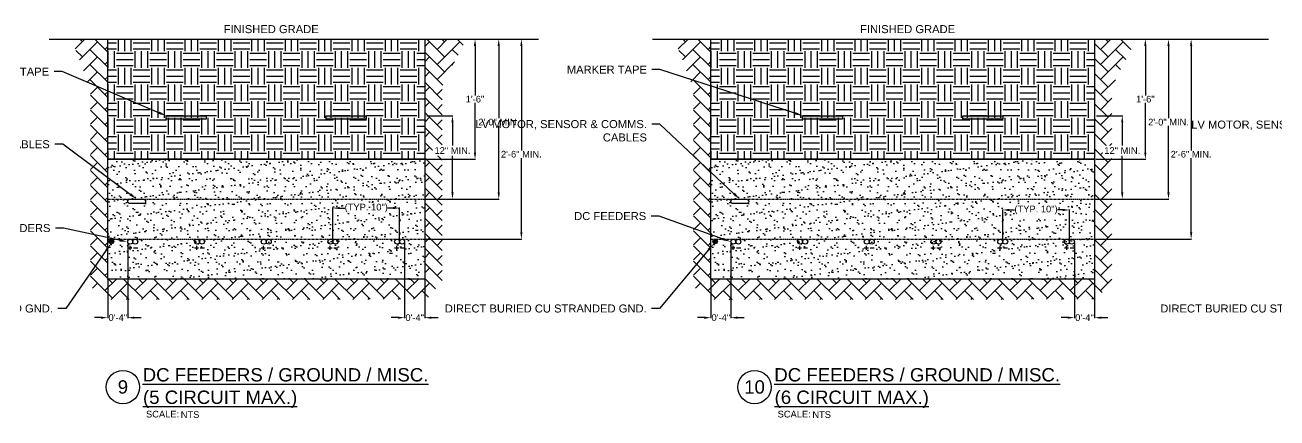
# Model space of a CAD drawing. Header units: feet. Extents: x -17 to 1795, y -42 to 60.
# Drawn here: x 1173 to 1360.6, y 1.3 to 60.3 of the extents above; entities that cross this region are included whole.
import ezdxf
from ezdxf import colors
from ezdxf.entities.mleader import LeaderData, LeaderLine
from ezdxf.enums import TextEntityAlignment as Align
from ezdxf.math import Vec2, Vec3

# ---------------------------------------------------------------- set-up
doc = ezdxf.new("R2010")
doc.units = ezdxf.units.FT
doc.header["$MEASUREMENT"] = 0
doc.linetypes.add('CENTER', pattern=[2, 1.25, -0.25, 0.25, -0.25])
for name, color, linetype in [('E-CABL-HARN-CBHR', 2, 'Continuous'), ('E-CABL-INST', 1, 'INSTRUMENT_CABLE'), ('E-CABL-UG2', 142, 'GROUND_WIRE_G2'), ('E-FIN-GR', 4, 'Continuous'), ('E-MRKR-TREN', 6, 'Continuous'), ('E-TREN', 3, 'Continuous'), ('E-TREN-HATCH', 254, 'Continuous'), ('G-ANNO-TEXT @ 1', 1, 'Continuous'), ('G-DIMS', 7, 'Continuous'), ('G-TEXT', 7, 'Continuous'), ('text', 1, 'Continuous')]:
    doc.layers.add(name, color=color, linetype=linetype)
doc.styles.add('NEI-A', font='arial.ttf')
doc.styles.get("Standard").update_dxf_attribs({"font": 'arial.ttf'})
doc.linetypes.add('GROUND_WIRE_G2', pattern='A,1,-0.2,["G2",Standard,S=0.1,R=0,X=-0.1,Y=-0.05],-0.2', length=1.4)
doc.linetypes.add('INSTRUMENT_CABLE', pattern='A,1,-0.2,["INST",Standard,S=0.1,R=0,X=-0.09,Y=-0.05],-0.3', length=1.5)
doc.dimstyles.new('NEI-A', dxfattribs={"dimtxt": 0.1, "dimasz": 0.125, "dimexe": 0.0625, "dimexo": 0.0625, "dimgap": 0.0625, "dimtad": 0, "dimtih": 1, "dimtoh": 1, "dimdec": 4, "dimzin": 3, "dimdsep": 46, "dimlunit": 4, "dimtxsty": 'NEI-A', "dimcen": 0, "dimadec": 0, "dimazin": 0, "dimtfac": 0.75, "dimtdec": 4, "dimtofl": 0, "dimtmove": 0, "dimatfit": 3, "dimfxl": 1, "dimfrac": 1, "dimtolj": 1, "dimtzin": 0, "dimarcsym": 0})

# ---------------------------------------------------------------- blocks, each defined once
blk = doc.blocks.new('*D11')
at = {"layer": 'Defpoints', "color": 0, "transparency": 16777216}
for p in [(1278.77, 27.7), (1275.77, 22.16), (1278.77, 16.38)]:
    blk.add_point(p, dxfattribs=at)
at = {"layer": 'text', "color": 0, "lineweight": -2, "transparency": 16777216}
for p, q in [((1278.77, 27.63), (1278.77, 16.31)), ((1275.77, 22.1), (1275.77, 16.31)), ((1274.77, 16.38), (1273.77, 16.38)), ((1279.77, 16.38), (1280.77, 16.38))]:
    blk.add_line(p, q, dxfattribs=at)
at = {"layer": 'text', "color": 0, "transparency": 16777216}
for points in [[(1274.77, 16.54), (1274.77, 16.21), (1275.77, 16.38)], [(1279.77, 16.54), (1279.77, 16.21), (1278.77, 16.38)]]:
    blk.add_solid(points, dxfattribs=at)
at = {"layer": 'text', "color": 0, "transparency": 16777216, "insert": (1277.27, 16.38), "char_height": 1, "attachment_point": 5, "style": 'NEI-A'}
blk.add_mtext('\\A1;0\'-4"', dxfattribs=at)
blk = doc.blocks.new('*D12')
at = {"layer": 'Defpoints', "color": 0, "transparency": 16777216}
for p in [(1330.27, 27.79), (1333.29, 22.16), (1333.29, 16.38)]:
    blk.add_point(p, dxfattribs=at)
at = {"layer": 'text', "color": 0, "lineweight": -2, "transparency": 16777216}
for p, q in [((1330.27, 27.72), (1330.27, 16.31)), ((1333.29, 22.1), (1333.29, 16.31)), ((1329.27, 16.38), (1328.27, 16.38)), ((1334.29, 16.38), (1335.29, 16.38))]:
    blk.add_line(p, q, dxfattribs=at)
at = {"layer": 'text', "color": 0, "transparency": 16777216}
for points in [[(1329.27, 16.54), (1329.27, 16.21), (1330.27, 16.38)], [(1334.29, 16.54), (1334.29, 16.21), (1333.29, 16.38)]]:
    blk.add_solid(points, dxfattribs=at)
at = {"layer": 'text', "color": 0, "transparency": 16777216, "insert": (1331.78, 16.38), "char_height": 1, "attachment_point": 5, "style": 'NEI-A'}
blk.add_mtext('\\A1;0\'-4"', dxfattribs=at)
blk = doc.blocks.new('*D13')
at = {"layer": 'Defpoints', "color": 0, "transparency": 16777216}
for p in [(1329.52, 32.54), (1319.52, 27.79), (1329.52, 27.79)]:
    blk.add_point(p, dxfattribs=at)
at = {"layer": 'text', "color": 0, "lineweight": -2, "transparency": 16777216}
for p, q in [((1319.52, 27.85), (1319.52, 32.6)), ((1320.52, 32.54), (1321.29, 32.54)), ((1328.52, 32.54), (1327.75, 32.54)), ((1329.52, 27.85), (1329.52, 32.6))]:
    blk.add_line(p, q, dxfattribs=at)
at = {"layer": 'text', "color": 0, "transparency": 16777216}
for points in [[(1320.52, 32.71), (1320.52, 32.37), (1319.52, 32.54)], [(1328.52, 32.71), (1328.52, 32.37), (1329.52, 32.54)]]:
    blk.add_solid(points, dxfattribs=at)
at = {"layer": 'text', "color": 0, "transparency": 16777216, "insert": (1324.52, 32.54), "char_height": 1, "attachment_point": 5, "style": 'NEI-A'}
blk.add_mtext('\\A1;(TYP. 10")', dxfattribs=at)
blk = doc.blocks.new('*D14')
at = {"layer": 'Defpoints', "color": 0, "transparency": 16777216}
for p in [(1188.37, 27.7), (1185.37, 22.16), (1188.37, 16.38)]:
    blk.add_point(p, dxfattribs=at)
at = {"layer": 'text', "color": 0, "lineweight": -2, "transparency": 16777216}
for p, q in [((1188.37, 27.63), (1188.37, 16.31)), ((1185.37, 22.1), (1185.37, 16.31)), ((1184.37, 16.38), (1183.37, 16.38)), ((1189.37, 16.38), (1190.37, 16.38))]:
    blk.add_line(p, q, dxfattribs=at)
at = {"layer": 'text', "color": 0, "transparency": 16777216}
for points in [[(1184.37, 16.54), (1184.37, 16.21), (1185.37, 16.38)], [(1189.37, 16.54), (1189.37, 16.21), (1188.37, 16.38)]]:
    blk.add_solid(points, dxfattribs=at)
at = {"layer": 'text', "color": 0, "transparency": 16777216, "insert": (1186.87, 16.38), "char_height": 1, "attachment_point": 5, "style": 'NEI-A'}
blk.add_mtext('\\A1;0\'-4"', dxfattribs=at)
blk = doc.blocks.new('*D15')
at = {"layer": 'Defpoints', "color": 0, "transparency": 16777216}
for p in [(1229.87, 27.79), (1232.88, 22.16), (1232.88, 16.38)]:
    blk.add_point(p, dxfattribs=at)
at = {"layer": 'text', "color": 0, "lineweight": -2, "transparency": 16777216}
for p, q in [((1229.87, 27.72), (1229.87, 16.31)), ((1232.88, 22.1), (1232.88, 16.31)), ((1228.87, 16.38), (1227.87, 16.38)), ((1233.88, 16.38), (1234.88, 16.38))]:
    blk.add_line(p, q, dxfattribs=at)
at = {"layer": 'text', "color": 0, "transparency": 16777216}
for points in [[(1228.87, 16.54), (1228.87, 16.21), (1229.87, 16.38)], [(1233.88, 16.54), (1233.88, 16.21), (1232.88, 16.38)]]:
    blk.add_solid(points, dxfattribs=at)
at = {"layer": 'text', "color": 0, "transparency": 16777216, "insert": (1231.38, 16.38), "char_height": 1, "attachment_point": 5, "style": 'NEI-A'}
blk.add_mtext('\\A1;0\'-4"', dxfattribs=at)
blk = doc.blocks.new('*D16')
at = {"layer": 'Defpoints', "color": 0, "transparency": 16777216}
for p in [(1229.12, 32.82), (1219.12, 27.79), (1229.12, 27.79)]:
    blk.add_point(p, dxfattribs=at)
at = {"layer": 'text', "color": 0, "lineweight": -2, "transparency": 16777216}
for p, q in [((1219.12, 27.85), (1219.12, 32.89)), ((1220.12, 32.82), (1220.89, 32.82)), ((1228.12, 32.82), (1227.35, 32.82)), ((1229.12, 27.85), (1229.12, 32.89))]:
    blk.add_line(p, q, dxfattribs=at)
at = {"layer": 'text', "color": 0, "transparency": 16777216}
for points in [[(1220.12, 32.99), (1220.12, 32.66), (1219.12, 32.82)], [(1228.12, 32.99), (1228.12, 32.66), (1229.12, 32.82)]]:
    blk.add_solid(points, dxfattribs=at)
at = {"layer": 'text', "color": 0, "transparency": 16777216, "insert": (1224.12, 32.82), "char_height": 1, "attachment_point": 5, "style": 'NEI-A'}
blk.add_mtext('\\A1;(TYP. 10")', dxfattribs=at)
blk = doc.blocks.new('DETAIL_TITLE')
blk.add_circle((0.592, -0.513), 0.25)
at = {"style": 'NEI-A'}
blk.add_attdef('DETAIL_TITLE_001', (0.91, -0.485), '', height=0.2, dxfattribs=at)
at = {"style": 'NEI-A', "flags": 8}
blk.add_attdef('#', text='', height=0.2, dxfattribs=at).set_placement((0.592, -0.511), align=Align.MIDDLE_CENTER)
at = {"style": 'NEI-A'}
for tag, p in [('SCALE:', (0.939, -0.738)), ('1"_=_', (1.547, -0.738))]:
    blk.add_attdef(tag, text='', height=0.1, dxfattribs=at).set_placement(p, align=Align.BOTTOM_LEFT)
blk = doc.blocks.new('*D46')
at = {"layer": 'Defpoints', "color": 0, "transparency": 16777216}
for p in [(1232.94, 58.16), (1240.42, 58.16), (1232.94, 40.16)]:
    blk.add_point(p, dxfattribs=at)
at = {"layer": 'text', "color": 0, "lineweight": -2, "transparency": 16777216}
for p, q in [((1233, 58.16), (1240.48, 58.16)), ((1240.42, 57.16), (1240.42, 49.73)), ((1240.42, 41.16), (1240.42, 48.59)), ((1233, 40.16), (1240.48, 40.16))]:
    blk.add_line(p, q, dxfattribs=at)
at = {"layer": 'text', "color": 0, "transparency": 16777216}
for points in [[(1240.25, 57.16), (1240.59, 57.16), (1240.42, 58.16)], [(1240.25, 41.16), (1240.59, 41.16), (1240.42, 40.16)]]:
    blk.add_solid(points, dxfattribs=at)
at = {"layer": 'text', "color": 0, "transparency": 16777216, "insert": (1240.42, 49.16), "char_height": 1, "attachment_point": 5, "style": 'NEI-A'}
blk.add_mtext('\\A1;1\'-6"', dxfattribs=at)
blk = doc.blocks.new('*D47')
at = {"layer": 'Defpoints', "color": 0, "transparency": 16777216}
for p in [(1233.11, 46.67), (1232.94, 34.16), (1237.04, 34.16)]:
    blk.add_point(p, dxfattribs=at)
at = {"layer": 'text', "color": 0, "lineweight": -2, "transparency": 16777216}
for p, q in [((1233.18, 46.67), (1237.11, 46.67)), ((1237.04, 45.67), (1237.04, 42.03)), ((1237.04, 35.16), (1237.04, 40.9)), ((1233, 34.16), (1237.11, 34.16))]:
    blk.add_line(p, q, dxfattribs=at)
at = {"layer": 'text', "color": 0, "transparency": 16777216}
for points in [[(1236.88, 45.67), (1237.21, 45.67), (1237.04, 46.67)], [(1236.88, 35.16), (1237.21, 35.16), (1237.04, 34.16)]]:
    blk.add_solid(points, dxfattribs=at)
at = {"layer": 'text', "color": 0, "transparency": 16777216, "insert": (1237.04, 41.46), "char_height": 1, "attachment_point": 5, "style": 'NEI-A', "bg_fill": 3, "box_fill_scale": 1.25, "bg_fill_color": 256, "bg_fill_true_color": 13158600, "bg_fill_transparency": 0}
blk.add_mtext('\\A1;12" MIN.', dxfattribs=at)
blk = doc.blocks.new('*D48')
at = {"layer": 'Defpoints', "color": 0, "transparency": 16777216}
for p in [(1333.43, 58.16), (1340.91, 58.16), (1333.43, 40.16)]:
    blk.add_point(p, dxfattribs=at)
at = {"layer": 'text', "color": 0, "lineweight": -2, "transparency": 16777216}
for p, q in [((1333.49, 58.16), (1340.97, 58.16)), ((1340.91, 57.16), (1340.91, 49.73)), ((1340.91, 41.16), (1340.91, 48.59)), ((1333.49, 40.16), (1340.97, 40.16))]:
    blk.add_line(p, q, dxfattribs=at)
at = {"layer": 'text', "color": 0, "transparency": 16777216}
for points in [[(1340.74, 57.16), (1341.07, 57.16), (1340.91, 58.16)], [(1340.74, 41.16), (1341.07, 41.16), (1340.91, 40.16)]]:
    blk.add_solid(points, dxfattribs=at)
at = {"layer": 'text', "color": 0, "transparency": 16777216, "insert": (1340.91, 49.16), "char_height": 1, "attachment_point": 5, "style": 'NEI-A'}
blk.add_mtext('\\A1;1\'-6"', dxfattribs=at)
blk = doc.blocks.new('*D51')
at = {"layer": 'Defpoints', "color": 0, "transparency": 16777216}
for p in [(1333.51, 46.67), (1333.34, 34.16), (1337.45, 34.16)]:
    blk.add_point(p, dxfattribs=at)
at = {"layer": 'text', "color": 0, "lineweight": -2, "transparency": 16777216}
for p, q in [((1333.58, 46.67), (1337.51, 46.67)), ((1337.45, 45.67), (1337.45, 42.03)), ((1337.45, 35.16), (1337.45, 40.9)), ((1333.4, 34.16), (1337.51, 34.16))]:
    blk.add_line(p, q, dxfattribs=at)
at = {"layer": 'text', "color": 0, "transparency": 16777216}
for points in [[(1337.28, 45.67), (1337.61, 45.67), (1337.45, 46.67)], [(1337.28, 35.16), (1337.61, 35.16), (1337.45, 34.16)]]:
    blk.add_solid(points, dxfattribs=at)
at = {"layer": 'text', "color": 0, "transparency": 16777216, "insert": (1337.45, 41.46), "char_height": 1, "attachment_point": 5, "style": 'NEI-A', "bg_fill": 3, "box_fill_scale": 1.25, "bg_fill_color": 256, "bg_fill_true_color": 13158600, "bg_fill_transparency": 0}
blk.add_mtext('\\A1;12" MIN.', dxfattribs=at)
blk = doc.blocks.new('*D61')
at = {"layer": 'Defpoints', "color": 0, "transparency": 16777216}
for p in [(1232.88, 58.16), (1232.71, 28.16), (1247.37, 28.16)]:
    blk.add_point(p, dxfattribs=at)
at = {"layer": 'text', "color": 0, "lineweight": -2, "transparency": 16777216}
for p, q in [((1232.95, 58.16), (1247.44, 58.16)), ((1247.37, 57.16), (1247.37, 41.47)), ((1247.37, 29.16), (1247.37, 40.33)), ((1232.77, 28.16), (1247.44, 28.16))]:
    blk.add_line(p, q, dxfattribs=at)
at = {"layer": 'text', "color": 0, "transparency": 16777216}
for points in [[(1247.21, 57.16), (1247.54, 57.16), (1247.37, 58.16)], [(1247.21, 29.16), (1247.54, 29.16), (1247.37, 28.16)]]:
    blk.add_solid(points, dxfattribs=at)
at = {"layer": 'text', "color": 0, "transparency": 16777216, "insert": (1247.37, 40.9), "char_height": 1, "attachment_point": 5, "style": 'NEI-A'}
blk.add_mtext('\\A1;2\'-6" MIN.', dxfattribs=at)
blk = doc.blocks.new('*D62')
at = {"layer": 'Defpoints', "color": 0, "transparency": 16777216}
for p in [(1232.71, 58.16), (1232.71, 34.16), (1243.98, 34.16)]:
    blk.add_point(p, dxfattribs=at)
at = {"layer": 'text', "color": 0, "lineweight": -2, "transparency": 16777216}
for p, q in [((1232.77, 58.16), (1244.04, 58.16)), ((1243.98, 57.16), (1243.98, 46.29)), ((1243.98, 35.16), (1243.98, 45.14)), ((1232.77, 34.16), (1244.04, 34.16))]:
    blk.add_line(p, q, dxfattribs=at)
at = {"layer": 'text', "color": 0, "transparency": 16777216}
for points in [[(1243.81, 57.16), (1244.14, 57.16), (1243.98, 58.16)], [(1243.81, 35.16), (1244.14, 35.16), (1243.98, 34.16)]]:
    blk.add_solid(points, dxfattribs=at)
at = {"layer": 'text', "color": 0, "transparency": 16777216, "insert": (1243.98, 45.71), "char_height": 1, "attachment_point": 5, "style": 'NEI-A'}
blk.add_mtext('\\A1;2\'-0" MIN.', dxfattribs=at)
blk = doc.blocks.new('*D63')
at = {"layer": 'Defpoints', "color": 0, "transparency": 16777216}
for p in [(1333.29, 58.16), (1333.11, 28.16), (1347.77, 28.16)]:
    blk.add_point(p, dxfattribs=at)
at = {"layer": 'text', "color": 0, "lineweight": -2, "transparency": 16777216}
for p, q in [((1333.35, 58.16), (1347.84, 58.16)), ((1347.77, 57.16), (1347.77, 41.47)), ((1347.77, 29.16), (1347.77, 40.33)), ((1333.17, 28.16), (1347.84, 28.16))]:
    blk.add_line(p, q, dxfattribs=at)
at = {"layer": 'text', "color": 0, "transparency": 16777216}
for points in [[(1347.61, 57.16), (1347.94, 57.16), (1347.77, 58.16)], [(1347.61, 29.16), (1347.94, 29.16), (1347.77, 28.16)]]:
    blk.add_solid(points, dxfattribs=at)
at = {"layer": 'text', "color": 0, "transparency": 16777216, "insert": (1347.77, 40.9), "char_height": 1, "attachment_point": 5, "style": 'NEI-A'}
blk.add_mtext('\\A1;2\'-6" MIN.', dxfattribs=at)
blk = doc.blocks.new('*D64')
at = {"layer": 'Defpoints', "color": 0, "transparency": 16777216}
for p in [(1333.11, 58.16), (1333.11, 34.16), (1344.38, 34.16)]:
    blk.add_point(p, dxfattribs=at)
at = {"layer": 'text', "color": 0, "lineweight": -2, "transparency": 16777216}
for p, q in [((1333.17, 58.16), (1344.44, 58.16)), ((1344.38, 57.16), (1344.38, 46.29)), ((1344.38, 35.16), (1344.38, 45.14)), ((1333.17, 34.16), (1344.44, 34.16))]:
    blk.add_line(p, q, dxfattribs=at)
at = {"layer": 'text', "color": 0, "transparency": 16777216}
for points in [[(1344.21, 57.16), (1344.54, 57.16), (1344.38, 58.16)], [(1344.21, 35.16), (1344.54, 35.16), (1344.38, 34.16)]]:
    blk.add_solid(points, dxfattribs=at)
at = {"layer": 'text', "color": 0, "transparency": 16777216, "insert": (1344.38, 45.71), "char_height": 1, "attachment_point": 5, "style": 'NEI-A'}
blk.add_mtext('\\A1;2\'-0" MIN.', dxfattribs=at)

msp = doc.modelspace()

# ---------------------------------------------------------------- hatches: boundary and pattern name
at = {"layer": 'E-CABL-UG2', "linetype": 'Continuous'}
h = msp.add_hatch(color=256, dxfattribs=at)
edge = h.paths.add_edge_path()
edge.add_arc((1185.91298, 27.8174), 0.34375, 0, 360)
h = msp.add_hatch(color=256, dxfattribs=at)
edge = h.paths.add_edge_path()
edge.add_arc((1276.41364, 27.8174), 0.34375, 0, 360)
at = {"layer": 'E-MRKR-TREN', "linetype": 'Continuous'}
h = msp.add_hatch(color=256, dxfattribs=at)
h.dxf.hatch_style = 1
h.paths.add_polyline_path([(1194.1282, 46.66624), (1200.1282, 46.66624), (1200.1282, 46.16624), (1194.1282, 46.16624)])
h = msp.add_hatch(color=256, dxfattribs=at)
h.dxf.hatch_style = 1
h.paths.add_polyline_path([(1218.1282, 46.66624), (1224.1282, 46.66624), (1224.1282, 46.16624), (1218.1282, 46.16624)])
h = msp.add_hatch(color=256, dxfattribs=at)
h.dxf.hatch_style = 1
h.paths.add_polyline_path([(1289.52917, 46.6759), (1295.52917, 46.6759), (1295.52917, 46.1759), (1289.52917, 46.1759)])
h = msp.add_hatch(color=256, dxfattribs=at)
h.dxf.hatch_style = 1
h.paths.add_polyline_path([(1313.52917, 46.6759), (1319.52917, 46.6759), (1319.52917, 46.1759), (1313.52917, 46.1759)])
at = {"layer": 'E-TREN-HATCH', "linetype": 'Continuous'}
h = msp.add_hatch(dxfattribs=at)
h.set_pattern_fill('AR-HBONE', color=256, scale=0.4)
h.set_pattern_definition([(45, (691.6738, 199.1875), (2e-16, 2.2627417), [4.8, -1.6]), (135, (692.8051, 200.3188), (2e-16, 2.2627417), [4.8, -1.6])])
h.paths.add_polyline_path([(1239.09987, 58.16115), (1232.88445, 58.16115), (1232.88445, 22.16115), (1185.37195, 22.16115), (1185.37195, 58.16115), (1179.94448, 58.16115), (1182.76637, 50.67285), (1182.76637, 21.0924), (1184.76473, 19.0924), (1233.14937, 19.13853), (1235.49649, 21.87574), (1235.49649, 51.04884)])
h = msp.add_hatch(dxfattribs=at)
h.set_pattern_fill('EARTH', color=256, scale=10)
h.set_pattern_definition([(0, (691.6738, 199.1875), (2.5, 2.5), [2.5, -2.5]), (0, (691.6738, 200.125), (2.5, 2.5), [2.5, -2.5]), (0, (691.6738, 201.0625), (2.5, 2.5), [2.5, -2.5]), (90, (691.9863, 201.375), (-2.5, 2.5), [2.5, -2.5]), (90, (692.9238, 201.375), (-2.5, 2.5), [2.5, -2.5]), (90, (693.8613, 201.375), (-2.5, 2.5), [2.5, -2.5])])
h.paths.add_polyline_path([(1185.37195, 58.16115), (1232.88445, 58.16115), (1232.88445, 40.16115), (1185.37195, 40.16115)])
h = msp.add_hatch(dxfattribs=at)
h.set_pattern_fill('AR-HBONE', color=256, scale=0.4)
h.set_pattern_definition([(45, (782.0747, 199.1875), (2e-16, 2.2627417), [4.8, -1.6]), (135, (783.2061, 200.3188), (2e-16, 2.2627417), [4.8, -1.6])])
h.paths.add_polyline_path([(1339.50083, 58.16115), (1333.28542, 58.16115), (1333.28542, 22.16115), (1275.77292, 22.16115), (1275.77292, 58.16115), (1270.34545, 58.16115), (1273.16733, 50.67285), (1273.16733, 21.0924), (1275.1657, 19.0924), (1333.55034, 19.13853), (1335.89746, 21.87574), (1335.89746, 51.04884)])
h = msp.add_hatch(dxfattribs=at)
h.set_pattern_fill('EARTH', color=256, scale=10)
h.set_pattern_definition([(0, (782.0747, 199.1875), (2.5, 2.5), [2.5, -2.5]), (0, (782.0747, 200.125), (2.5, 2.5), [2.5, -2.5]), (0, (782.0747, 201.0625), (2.5, 2.5), [2.5, -2.5]), (90, (782.3872, 201.375), (-2.5, 2.5), [2.5, -2.5]), (90, (783.3247, 201.375), (-2.5, 2.5), [2.5, -2.5]), (90, (784.2622, 201.375), (-2.5, 2.5), [2.5, -2.5])])
h.paths.add_polyline_path([(1275.77292, 58.16115), (1333.28542, 58.16115), (1333.28542, 40.16115), (1275.77292, 40.16115)])
h = msp.add_hatch(dxfattribs=at)
h.set_pattern_fill('AR-SAND', color=252)
h.set_pattern_definition([(37.5, (691.6738, 199.1875), (-0.0629934, 1.9268238), [0, -1.52, 0, -1.7, 0, -1.625]), (7.5, (691.6738, 199.1875), (1.769777, 2.822146), [0, -0.82, 0, -1.37, 0, -0.525]), (327.5, (690.4438, 199.1875), (3.114142, 0.005659), [0, -0.5, 0, -1.8, 0, -2.35]), (317.5, (690.4438, 199.1875), (3.006127, 0.877676), [0, -0.25, 0, -1.18, 0, -1.35])])
h.paths.add_polyline_path([(1185.37195, 40.16115), (1232.88445, 40.16115), (1232.88445, 22.16115), (1185.37195, 22.16115)])
h = msp.add_hatch(dxfattribs=at)
h.set_pattern_fill('AR-SAND', color=252)
h.set_pattern_definition([(37.5, (782.0747, 199.1875), (-0.0629934, 1.9268238), [0, -1.52, 0, -1.7, 0, -1.625]), (7.5, (782.0747, 199.1875), (1.769777, 2.822146), [0, -0.82, 0, -1.37, 0, -0.525]), (327.5, (780.8447, 199.1875), (3.114142, 0.005659), [0, -0.5, 0, -1.8, 0, -2.35]), (317.5, (780.8447, 199.1875), (3.006127, 0.877676), [0, -0.25, 0, -1.18, 0, -1.35])])
h.paths.add_polyline_path([(1275.77292, 40.16115), (1333.28542, 40.16115), (1333.28542, 22.16115), (1275.77292, 22.16115)])

# ---------------------------------------------------------------- linework, layer by layer
at = {"layer": 'E-CABL-HARN-CBHR', "linetype": 'Continuous'}
for centre in [(1188.74695, 27.78615), (1189.49695, 27.78615), (1198.74695, 27.78615), (1199.49695, 27.78615), (1208.74695, 27.78615), (1209.49695, 27.78615), (1218.74695, 27.78615), (1219.49695, 27.78615), (1228.74695, 27.78615), (1229.49695, 27.78615), (1279.14792, 27.78615), (1279.89792, 27.78615), (1289.14792, 27.78615), (1289.89792, 27.78615), (1299.14792, 27.78615), (1299.89792, 27.78615), (1309.14792, 27.78615), (1309.89792, 27.78615), (1319.14792, 27.78615), (1319.89792, 27.78615), (1329.14792, 27.78615), (1329.89792, 27.78615)]:
    msp.add_circle(centre, 0.375, dxfattribs=at)
at = {"layer": 'E-CABL-INST', "linetype": 'Continuous', "flags": 128}
for points in [[(1188.70945, 34.16115), (1190.70945, 34.16115, -1.000000131), (1190.70945, 33.48615), (1188.70945, 33.48615, -0.999839867), (1188.70934, 34.16115, -0.000160154)], [(1279.11042, 34.16115), (1281.11042, 34.16115, -1.000000131), (1281.11042, 33.48615), (1279.11042, 33.48615, -0.999839867), (1279.11031, 34.16115, -0.000160154)]]:
    msp.add_lwpolyline(points, format="xyb", dxfattribs=at)
at = {"layer": 'E-CABL-UG2', "linetype": 'Continuous'}
for centre in [(1185.91298, 27.8174), (1276.41364, 27.8174)]:
    msp.add_circle(centre, 0.34375, dxfattribs=at)
at = {"layer": 'E-FIN-GR', "flags": 128}
for points in [[(1176.60278, 58.16115), (1249.95086, 58.16115)], [(1267.00375, 58.16115), (1359.35506, 58.16115)]]:
    msp.add_lwpolyline(points, dxfattribs=at)
at = {"layer": 'E-MRKR-TREN', "linetype": 'Continuous', "flags": 128}
for points in [[(1194.1282, 46.66624), (1200.1282, 46.66624), (1200.1282, 46.16624), (1194.1282, 46.16624)], [(1218.1282, 46.66624), (1224.1282, 46.66624), (1224.1282, 46.16624), (1218.1282, 46.16624)], [(1289.52917, 46.6759), (1295.52917, 46.6759), (1295.52917, 46.1759), (1289.52917, 46.1759)], [(1313.52917, 46.6759), (1319.52917, 46.6759), (1319.52917, 46.1759), (1313.52917, 46.1759)]]:
    msp.add_lwpolyline(points, close=True, dxfattribs=at)
at = {"layer": 'E-TREN', "color": 252, "linetype": 'Continuous'}
for points in [[(1185.37195, 58.16115), (1232.88445, 58.16115), (1232.88445, 40.16115), (1185.37195, 40.16115)], [(1275.77292, 58.16115), (1333.28542, 58.16115), (1333.28542, 40.16115), (1275.77292, 40.16115)], [(1185.37195, 40.16115), (1232.88445, 40.16115), (1232.88445, 22.16115), (1185.37195, 22.16115)], [(1275.77292, 40.16115), (1333.28542, 40.16115), (1333.28542, 22.16115), (1275.77292, 22.16115)]]:
    msp.add_lwpolyline(points, close=True, dxfattribs=at)
at = {"layer": 'G-DIMS', "linetype": 'CENTER', "ltscale": 0.25}
for points in [[(1185.37195, 34.16115), (1232.88445, 34.16115)], [(1275.77292, 34.16115), (1333.28542, 34.16115)], [(1185.37195, 28.16115), (1232.88445, 28.16115)], [(1275.77292, 28.16115), (1333.28542, 28.16115)]]:
    msp.add_lwpolyline(points, dxfattribs=at)
at = {"layer": 'G-TEXT'}
for p, q in [((1188.36526, 26.86121), (1188.98316, 26.86121)), ((1188.67421, 27.17016), (1188.67421, 26.55226)), ((1189.2398, 26.86121), (1189.8577, 26.86121)), ((1198.36526, 26.86121), (1198.98316, 26.86121)), ((1198.67421, 27.17016), (1198.67421, 26.55226)), ((1199.2398, 26.86121), (1199.8577, 26.86121)), ((1208.36526, 26.86121), (1208.98316, 26.86121)), ((1208.67421, 27.17016), (1208.67421, 26.55226)), ((1209.2398, 26.86121), (1209.8577, 26.86121)), ((1218.36526, 26.86121), (1218.98316, 26.86121)), ((1218.67421, 27.17016), (1218.67421, 26.55226)), ((1219.2398, 26.86121), (1219.8577, 26.86121)), ((1228.36526, 26.86121), (1228.98316, 26.86121)), ((1228.67421, 27.17016), (1228.67421, 26.55226)), ((1229.2398, 26.86121), (1229.8577, 26.86121)), ((1278.76623, 26.86121), (1279.38413, 26.86121)), ((1279.07518, 27.17016), (1279.07518, 26.55226)), ((1279.64077, 26.86121), (1280.25867, 26.86121)), ((1288.76623, 26.86121), (1289.38413, 26.86121)), ((1289.07518, 27.17016), (1289.07518, 26.55226)), ((1289.64077, 26.86121), (1290.25867, 26.86121)), ((1298.76623, 26.86121), (1299.38413, 26.86121)), ((1299.07518, 27.17016), (1299.07518, 26.55226)), ((1299.64077, 26.86121), (1300.25867, 26.86121)), ((1308.76623, 26.86121), (1309.38413, 26.86121)), ((1309.07518, 27.17016), (1309.07518, 26.55226)), ((1309.64077, 26.86121), (1310.25867, 26.86121)), ((1318.76623, 26.86121), (1319.38413, 26.86121)), ((1319.07518, 27.17016), (1319.07518, 26.55226)), ((1319.64077, 26.86121), (1320.25867, 26.86121)), ((1328.76623, 26.86121), (1329.38413, 26.86121)), ((1329.07518, 27.17016), (1329.07518, 26.55226)), ((1329.64077, 26.86121), (1330.25867, 26.86121))]:
    msp.add_line(p, q, dxfattribs=at)

# ---------------------------------------------------------------- block references
at = {"layer": 'G-ANNO-TEXT @ 1'}
ref = msp.add_blockref('DETAIL_TITLE', (1181.71652, 11.09374), dxfattribs=dict(at, xscale=10, yscale=10, zscale=10))
ref.add_attrib('#', '9', dxfattribs={"layer": '0', "height": 2, "style": 'NEI-A'}).set_placement((1187.63852, 5.98474), align=Align.MIDDLE_CENTER)
ref.add_attrib('DETAIL_TITLE_001', '%%UDC FEEDERS / GROUND / MISC.', (1190.59994, 6.80689), dxfattribs={"layer": '0', "height": 2, "style": 'NEI-A'})
ref.add_attrib('SCALE:', 'SCALE:', dxfattribs={"layer": '0', "height": 1, "style": 'NEI-A'}).set_placement((1191.09961, 2.405), align=Align.TOP_LEFT)
ref.add_attrib('1"_=_', 'NTS', dxfattribs={"layer": '0', "height": 1, "style": 'NEI-A'}).set_placement((1196.30472, 2.34275), align=Align.TOP_LEFT)
ref.add_attrib('DETAIL_TITLE_002', '%%U(5 CIRCUIT MAX.)', (1190.64632, 3.43945), dxfattribs={"layer": '0', "height": 2, "style": 'NEI-A'})
ref = msp.add_blockref('DETAIL_TITLE', (1276.39881, 11.09374), dxfattribs=dict(at, xscale=10, yscale=10, zscale=10))
ref.add_attrib('#', '10', dxfattribs={"layer": '0', "height": 2, "style": 'NEI-A'}).set_placement((1282.32081, 5.98474), align=Align.MIDDLE_CENTER)
ref.add_attrib('DETAIL_TITLE_001', '%%UDC FEEDERS / GROUND / MISC.', (1285.28222, 6.80689), dxfattribs={"layer": '0', "height": 2, "style": 'NEI-A'})
ref.add_attrib('SCALE:', 'SCALE:', dxfattribs={"layer": '0', "height": 1, "style": 'NEI-A'}).set_placement((1285.78189, 2.405), align=Align.TOP_LEFT)
ref.add_attrib('1"_=_', 'NTS', dxfattribs={"layer": '0', "height": 1, "style": 'NEI-A'}).set_placement((1290.98701, 2.34275), align=Align.TOP_LEFT)
ref.add_attrib('DETAIL_TITLE_002', '%%U(6 CIRCUIT MAX.)', (1285.32861, 3.43945), dxfattribs={"layer": '0', "height": 2, "style": 'NEI-A'})

# ---------------------------------------------------------------- texts
at = {"layer": 'text', "char_height": 1.2, "attachment_point": 5, "style": 'NEI-A'}
for width, insert in [(16.547627, (1209.86434, 59.6616)), (17.9730713, (1305.26531, 59.6616))]:
    msp.add_mtext_dynamic_manual_height_columns('FINISHED GRADE', width=width, gutter_width=6.5625, heights=[0], dxfattribs=dict(at, insert=insert))

# ---------------------------------------------------------------- dimensions: what is measured, and where the dimension line sits
at = {"layer": 'text'}
for base, p1, p2, picture, middle in [((1240.41862, 58.16115), (1232.93962, 40.16115), (1232.93962, 58.16115), '*D46', (1240.41862, 49.16115)), ((1340.90684, 58.16115), (1333.42784, 40.16115), (1333.42784, 58.16115), '*D48', (1340.90684, 49.16115))]:
    dim = msp.add_linear_dim(base=base, p1=p1, p2=p2, angle=90, text='1\'-6"', dimstyle='NEI-A', override={"dimtxt": 1, "dimasz": 1}, dxfattribs=at)
    dim.commit()
    dim.dimension.update_dxf_attribs({"geometry": picture, "text_midpoint": middle})
for base, p1, p2, text, picture, middle in [((1229.12195, 32.82392), (1219.12195, 27.78615), (1229.12195, 27.78615), '(TYP. <>)', '*D16', (1224.12195, 32.82392)), ((1329.52292, 32.53935), (1319.52292, 27.78615), (1329.52292, 27.78615), '(TYP. <>)', '*D13', (1324.52292, 32.53935)), ((1188.37195, 16.37678), (1185.37195, 22.16115), (1188.37195, 27.69544), '0\'-4"', '*D14', (1186.87195, 16.37678)), ((1232.88445, 16.37678), (1229.87195, 27.78615), (1232.88445, 22.16115), '0\'-4"', '*D15', (1231.3782, 16.37678)), ((1278.77292, 16.37678), (1275.77292, 22.16115), (1278.77292, 27.69544), '0\'-4"', '*D11', (1277.27292, 16.37678)), ((1333.28542, 16.37678), (1330.27292, 27.78615), (1333.28542, 22.16115), '0\'-4"', '*D12', (1331.77917, 16.37678))]:
    dim = msp.add_linear_dim(base=base, p1=p1, p2=p2, text=text, dimstyle='NEI-A', override={"dimtxt": 1, "dimasz": 1, "dimgap": 0.0625}, dxfattribs=at)
    dim.commit()
    dim.dimension.update_dxf_attribs({"geometry": picture, "text_midpoint": middle, "dimtype": 160})

# ---------------------------------------------------------------- leaders
ml = msp.add_multileader_mtext('Standard', dxfattribs=at)
ml.set_content('MARKER TAPE ', color=256, style='NEI-A')
ml.set_leader_properties()
ml.build(insert=Vec2(0, 0))
ml.multileader.update_dxf_attribs({"dogleg_length": 0.1, "arrow_head_size": 1.2, "scale": 12})
ctx = ml.context
ctx.base_point, ctx.scale, ctx.char_height, ctx.arrow_head_size, ctx.landing_gap_size, ctx.plane_origin = Vec3(1365.48081, 54.05834), 12, 1.2, 1.2, 0.75, Vec3(1395.99341, 38.3632)
ctx.text_align_type = 2
notes = []
notes.append((ctx, [(0, (1, 1, 0), (1375.20727, 54.05834), (-1, 0), 1.2, [(0, [(1401.42458, 46.67723)], 0, [])])]))
ctx.mtext.insert, ctx.mtext.width, ctx.mtext.alignment, ctx.mtext.flow_direction = Vec3(1373.25727, 54.65834), 11.063125, 3, 5
ml = msp.add_multileader_mtext('Standard', dxfattribs=at)
ml.set_content('MARKER TAPE ', color=256, style='NEI-A')
ml.set_leader_properties()
ml.build(insert=Vec2(0, 0))
ml.multileader.update_dxf_attribs({"dogleg_length": 0.1, "arrow_head_size": 1.2, "scale": 12})
ctx = ml.context
ctx.base_point, ctx.scale, ctx.char_height, ctx.arrow_head_size, ctx.landing_gap_size, ctx.plane_origin = Vec3(1168.79999, 53.29397), 12, 1.2, 1.2, 0.75, Vec3(1200.80174, 39.9681)
ctx.text_align_type = 2
notes.append((ctx, [(0, (1, 1, 0), (1178.52645, 53.29397), (-1, 0), 1.2, [(0, [(1194.1282, 46.66624)], 0, [])])]))
ctx.mtext.insert, ctx.mtext.width, ctx.mtext.alignment, ctx.mtext.flow_direction = Vec3(1176.57645, 53.89397), 11.063125, 3, 5
ml = msp.add_multileader_mtext('Standard', dxfattribs=at)
ml.set_content('MARKER TAPE ', color=256, style='NEI-A')
ml.set_leader_properties()
ml.build(insert=Vec2(0, 0))
ml.multileader.update_dxf_attribs({"dogleg_length": 0.1, "arrow_head_size": 1.2, "scale": 12})
ctx = ml.context
ctx.base_point, ctx.scale, ctx.char_height, ctx.arrow_head_size, ctx.landing_gap_size, ctx.plane_origin = Vec3(1258.42057, 53.59614), 12, 1.2, 1.2, 0.75, Vec3(1289.098, 38.3632)
ctx.text_align_type = 2
notes.append((ctx, [(0, (1, 1, 0), (1268.14704, 53.59614), (-1, 0), 1.2, [(0, [(1289.52917, 46.6759)], 0, [])])]))
ctx.mtext.insert, ctx.mtext.width, ctx.mtext.alignment, ctx.mtext.flow_direction = Vec3(1266.19704, 54.19614), 11.063125, 3, 5
ml = msp.add_multileader_mtext('Standard', dxfattribs=at)
ml.set_content('LV MOTOR, SENSOR & COMMS. \\PCABLES', color=256, style='NEI-A')
ml.set_leader_properties()
ml.build(insert=Vec2(0, 0))
ml.multileader.update_dxf_attribs({"dogleg_length": 0.1, "arrow_head_size": 1.2, "scale": 12})
ctx = ml.context
ctx.base_point, ctx.scale, ctx.char_height, ctx.arrow_head_size, ctx.landing_gap_size, ctx.plane_origin = Vec3(1256.49779, 45.41172), 12, 1.2, 1.2, 0.75, Vec3(1293.0151, 38.14308)
ctx.text_align_type = 2
notes.append((ctx, [(0, (1, 1, 0), (1268.14704, 45.41172), (-1, 0), 1.2, [(0, [(1280.11042, 34.16115)], 0, [])])]))
ctx.mtext.insert, ctx.mtext.width, ctx.mtext.alignment, ctx.mtext.flow_direction = Vec3(1266.19704, 46.02195), 15.463125, 3, 5
ml = msp.add_multileader_mtext('Standard', dxfattribs=at)
ml.set_content('LV MOTOR, SENSOR & COMMS. \\PCABLES', color=256, style='NEI-A')
ml.set_leader_properties()
ml.build(insert=Vec2(0, 0))
ml.multileader.update_dxf_attribs({"dogleg_length": 0.1, "arrow_head_size": 1.2, "scale": 12})
ctx = ml.context
ctx.base_point, ctx.scale, ctx.char_height, ctx.arrow_head_size, ctx.landing_gap_size, ctx.plane_origin = Vec3(1363.78886, 45.33869), 12, 1.2, 1.2, 0.75, Vec3(1399.91051, 38.14308)
ctx.text_align_type = 2
notes.append((ctx, [(0, (1, 1, 0), (1375.43811, 45.33869), (-1, 0), 1.2, [(0, [(1387.00583, 34.16115)], 0, [])])]))
ctx.mtext.insert, ctx.mtext.width, ctx.mtext.alignment, ctx.mtext.flow_direction = Vec3(1373.48811, 45.94892), 15.463125, 3, 5
ml = msp.add_multileader_mtext('Standard', dxfattribs=at)
ml.set_content('LV MOTOR, SENSOR & COMMS. \\PCABLES', color=256, style='NEI-A')
ml.set_leader_properties()
ml.build(insert=Vec2(0, 0))
ml.multileader.update_dxf_attribs({"dogleg_length": 0.1, "arrow_head_size": 1.2, "scale": 12})
ctx = ml.context
ctx.base_point, ctx.scale, ctx.char_height, ctx.arrow_head_size, ctx.landing_gap_size, ctx.plane_origin = Vec3(1485.22763, 45.53164), 12, 1.2, 1.2, 0.75, Vec3(1523.92853, 38.14308)
ctx.text_align_type = 2
notes.append((ctx, [(0, (1, 1, 0), (1496.87688, 45.53164), (-1, 0), 1.2, [(0, [(1511.02385, 34.16115)], 0, [])])]))
ctx.mtext.insert, ctx.mtext.width, ctx.mtext.alignment, ctx.mtext.flow_direction = Vec3(1494.92688, 46.14188), 15.463125, 3, 5
ml = msp.add_multileader_mtext('Standard', dxfattribs=at)
ml.set_content('LV MOTOR, SENSOR & COMMS. CABLES', color=256, style='NEI-A')
ml.set_leader_properties()
ml.build(insert=Vec2(0, 0))
ml.multileader.update_dxf_attribs({"dogleg_length": 0.1, "arrow_head_size": 1.2, "scale": 12})
ctx = ml.context
ctx.base_point, ctx.scale, ctx.char_height, ctx.arrow_head_size, ctx.landing_gap_size, ctx.plane_origin = Vec3(1166.97218, 42.39304), 12, 1.2, 1.2, 0.75, Vec3(1204.71884, 38.14308)
ctx.text_align_type = 2
notes.append((ctx, [(0, (1, 1, 0), (1178.62143, 42.39304), (-1, 0), 1.2, [(0, [(1189.70945, 34.16115)], 0, [])])]))
ctx.mtext.insert, ctx.mtext.width, ctx.mtext.alignment, ctx.mtext.flow_direction = Vec3(1176.67143, 43.00328), 12.713125, 3, 5
ml = msp.add_multileader_mtext('Standard', dxfattribs=at)
ml.set_content('DC FEEDERS', color=256, style='NEI-A')
ml.set_leader_properties()
ml.build(insert=Vec2(0, 0))
ml.multileader.update_dxf_attribs({"dogleg_length": 0.1, "arrow_head_size": 1.2, "scale": 12})
ctx = ml.context
ctx.base_point, ctx.scale, ctx.char_height, ctx.arrow_head_size, ctx.landing_gap_size, ctx.plane_origin = Vec3(1254.74751, 31.61448), 12, 1.2, 1.2, 0.75, Vec3(1293.0151, 34.34806)
ctx.text_align_type = 2
notes.append((ctx, [(0, (1, 1, 0), (1268.03551, 31.61448), (-1, 0), 1.2, [(0, [(1278.73387, 27.77222)], 0, [])])]))
ctx.mtext.insert, ctx.mtext.width, ctx.mtext.alignment, ctx.mtext.flow_direction = Vec3(1266.08551, 32.22471), 10.813125, 3, 5
ml = msp.add_multileader_mtext('Standard', dxfattribs=at)
ml.set_content('DC FEEDERS', color=256, style='NEI-A')
ml.set_leader_properties()
ml.build(insert=Vec2(0, 0))
ml.multileader.update_dxf_attribs({"dogleg_length": 0.1, "arrow_head_size": 1.2, "scale": 12})
ctx = ml.context
ctx.base_point, ctx.scale, ctx.char_height, ctx.arrow_head_size, ctx.landing_gap_size, ctx.plane_origin = Vec3(1362.15012, 31.84338), 12, 1.2, 1.2, 0.75, Vec3(1399.91051, 34.34806)
ctx.text_align_type = 2
notes.append((ctx, [(0, (1, 1, 0), (1375.43811, 31.84338), (-1, 0), 1.2, [(0, [(1385.72154, 28.01813)], 0, [])])]))
ctx.mtext.insert, ctx.mtext.width, ctx.mtext.alignment, ctx.mtext.flow_direction = Vec3(1373.48811, 32.45361), 10.813125, 3, 5
ml = msp.add_multileader_mtext('Standard', dxfattribs=at)
ml.set_content('DC FEEDERS', color=256, style='NEI-A')
ml.set_leader_properties()
ml.build(insert=Vec2(0, 0))
ml.multileader.update_dxf_attribs({"dogleg_length": 0.1, "arrow_head_size": 1.2, "scale": 12})
ctx = ml.context
ctx.base_point, ctx.scale, ctx.char_height, ctx.arrow_head_size, ctx.landing_gap_size, ctx.plane_origin = Vec3(1165.44195, 29.81383), 12, 1.2, 1.2, 0.75, Vec3(1204.71884, 34.34806)
ctx.text_align_type = 2
notes.append((ctx, [(0, (1, 1, 0), (1178.72995, 29.81383), (-1, 0), 1.2, [(0, [(1188.3206, 27.75055)], 0, [])])]))
ctx.mtext.insert, ctx.mtext.width, ctx.mtext.alignment, ctx.mtext.flow_direction = Vec3(1176.77995, 30.42406), 10.813125, 3, 5
ml = msp.add_multileader_mtext('Standard', dxfattribs=at)
ml.set_content('DIRECT BURIED CU STRANDED GND.', color=256, style='NEI-A')
ml.set_leader_properties()
ml.build(insert=Vec2(0, 0))
ml.multileader.update_dxf_attribs({"dogleg_length": 0.1, "arrow_head_size": 1.2, "scale": 12})
ctx = ml.context
ctx.base_point, ctx.scale, ctx.char_height, ctx.arrow_head_size, ctx.landing_gap_size, ctx.plane_origin = Vec3(1163.57742, 17.74563), 12, 1.2, 1.2, 0.75, Vec3(1216.32967, 18.52459)
ctx.text_align_type = 2
notes.append((ctx, [(0, (1, 1, 0), (1179.09843, 17.74563), (-1, 0), 1.2, [(0, [(1185.83579, 27.47365)], 0, [])])]))
ctx.mtext.insert, ctx.mtext.width, ctx.mtext.alignment, ctx.mtext.flow_direction = Vec3(1177.14843, 18.35587), 14.663125, 3, 5
ml = msp.add_multileader_mtext('Standard', dxfattribs=at)
ml.set_content('DIRECT BURIED CU STRANDED GND.', color=256, style='NEI-A')
ml.set_leader_properties()
ml.build(insert=Vec2(0, 0))
ml.multileader.update_dxf_attribs({"dogleg_length": 0.1, "arrow_head_size": 1.2, "scale": 12})
ctx = ml.context
ctx.base_point, ctx.scale, ctx.char_height, ctx.arrow_head_size, ctx.landing_gap_size, ctx.plane_origin = Vec3(1252.57946, 17.74563), 12, 1.2, 1.2, 0.75, Vec3(1305.33171, 18.52459)
ctx.text_align_type = 2
notes.append((ctx, [(0, (1, 1, 0), (1268.10047, 17.74563), (-1, 0), 1.2, [(0, [(1276.21055, 27.48691)], 0, [])])]))
ctx.mtext.insert, ctx.mtext.width, ctx.mtext.alignment, ctx.mtext.flow_direction = Vec3(1266.15047, 18.35587), 14.663125, 3, 5
ml = msp.add_multileader_mtext('Standard', dxfattribs=at)
ml.set_content('DIRECT BURIED CU STRANDED GND.', color=256, style='NEI-A')
ml.set_leader_properties()
ml.build(insert=Vec2(0, 0))
ml.multileader.update_dxf_attribs({"dogleg_length": 0.1, "arrow_head_size": 1.2, "scale": 12})
ctx = ml.context
ctx.base_point, ctx.scale, ctx.char_height, ctx.arrow_head_size, ctx.landing_gap_size, ctx.plane_origin = Vec3(1359.83908, 17.74563), 12, 1.2, 1.2, 0.75, Vec3(1412.59133, 18.52459)
ctx.text_align_type = 2
notes.append((ctx, [(0, (1, 1, 0), (1375.36009, 17.74563), (-1, 0), 1.2, [(0, [(1383.26737, 27.47365)], 0, [])])]))
ctx.mtext.insert, ctx.mtext.width, ctx.mtext.alignment, ctx.mtext.flow_direction = Vec3(1373.41009, 18.35587), 14.663125, 3, 5
ml = msp.add_multileader_mtext('Standard', dxfattribs=at)
ml.set_content('DIRECT BURIED CU STRANDED GND.', color=256, style='NEI-A')
ml.set_leader_properties()
ml.build(insert=Vec2(0, 0))
ml.multileader.update_dxf_attribs({"dogleg_length": 0.1, "arrow_head_size": 1.2, "scale": 12})
ctx = ml.context
ctx.base_point, ctx.scale, ctx.char_height, ctx.arrow_head_size, ctx.landing_gap_size, ctx.plane_origin = Vec3(1481.60737, 18.7646), 12, 1.2, 1.2, 0.75, Vec3(1527.4187, 18.52459)
ctx.text_align_type = 2
notes.append((ctx, [(0, (1, 1, 0), (1497.12838, 18.7646), (-1, 0), 1.2, [(0, [(1508.088, 27.47365)], 0, [])])]))
ctx.mtext.insert, ctx.mtext.width, ctx.mtext.alignment, ctx.mtext.flow_direction = Vec3(1495.17838, 19.37483), 14.663125, 3, 5
ml = msp.add_multileader_mtext('Standard', dxfattribs=at)
ml.set_content('DIRECT BURIED \\PCU STRANDED \\PGND.', color=256, style='NEI-A')
ml.set_leader_properties()
ml.build(insert=Vec2(0, 0))
ml.multileader.update_dxf_attribs({"dogleg_length": 0.1, "arrow_head_size": 1.2, "scale": 12})
ctx = ml.context
ctx.base_point, ctx.scale, ctx.char_height, ctx.arrow_head_size, ctx.landing_gap_size, ctx.plane_origin = Vec3(1604.81258, 11.3957), 12, 1.2, 1.2, 0.75, Vec3(1639.91846, 12.17465)
ctx.text_align_type = 2
notes.append((ctx, [(0, (1, 1, 0), (1620.33359, 11.3957), (-1, 0), 1.2, [(0, [(1628.18163, 21.47365)], 0, [])])]))
ctx.mtext.insert, ctx.mtext.width, ctx.mtext.alignment, ctx.mtext.flow_direction = Vec3(1618.38359, 12.00593), 28.463125, 3, 5
for ctx, leaders in notes:
    for number, flags, end, landing, length, lines in leaders:
        leader = LeaderData()
        leader.index, (leader.has_last_leader_line, leader.has_dogleg_vector, leader.attachment_direction) = number, flags
        leader.last_leader_point, leader.dogleg_vector, leader.dogleg_length = Vec3(end), Vec3(landing), length
        for number, points, colour, breaks in lines:
            line = LeaderLine()
            line.index, line.vertices, line.color, line.breaks = number, Vec3.list(points), colors.encode_raw_color(colour), breaks
            leader.lines.append(line)
        ctx.leaders.append(leader)

# ---------------------------------------------------------------- next in the draw order: dimensions: what is measured, and where the dimension line sits
for base, p1, p2, picture, middle in [((1237.0441, 34.16115), (1233.11343, 46.66624), (1232.93962, 34.16115), '*D47', (1237.0441, 41.46252)), ((1337.44507, 34.16115), (1333.5144, 46.66624), (1333.34059, 34.16115), '*D51', (1337.44507, 41.46252))]:
    dim = msp.add_linear_dim(base=base, p1=p1, p2=p2, angle=90, text='12" MIN.', dimstyle='NEI-A', override={"dimtxt": 1, "dimasz": 1, "dimtfill": 1}, dxfattribs=at)
    dim.commit()
    dim.dimension.update_dxf_attribs({"geometry": picture, "text_midpoint": middle, "dimtype": 160})

# ---------------------------------------------------------------- next in the draw order: dimensions: what is measured, and where the dimension line sits
for base, p1, p2, picture, middle in [((1247.37287, 28.16115), (1232.88445, 58.16115), (1232.70585, 28.16115), '*D61', (1247.37287, 40.89818)), ((1243.97712, 34.16115), (1232.70585, 58.16115), (1232.70585, 34.16115), '*D62', (1243.97712, 45.71221)), ((1347.77384, 28.16115), (1333.28542, 58.16115), (1333.10681, 28.16115), '*D63', (1347.77384, 40.89818)), ((1344.37809, 34.16115), (1333.10681, 58.16115), (1333.10681, 34.16115), '*D64', (1344.37809, 45.71221))]:
    dim = msp.add_linear_dim(base=base, p1=p1, p2=p2, angle=90, text='<> MIN.', dimstyle='NEI-A', override={"dimtxt": 1, "dimasz": 1}, dxfattribs=at)
    dim.commit()
    dim.dimension.update_dxf_attribs({"geometry": picture, "text_midpoint": middle, "dimtype": 160})

doc.saveas('drawing.dxf')
